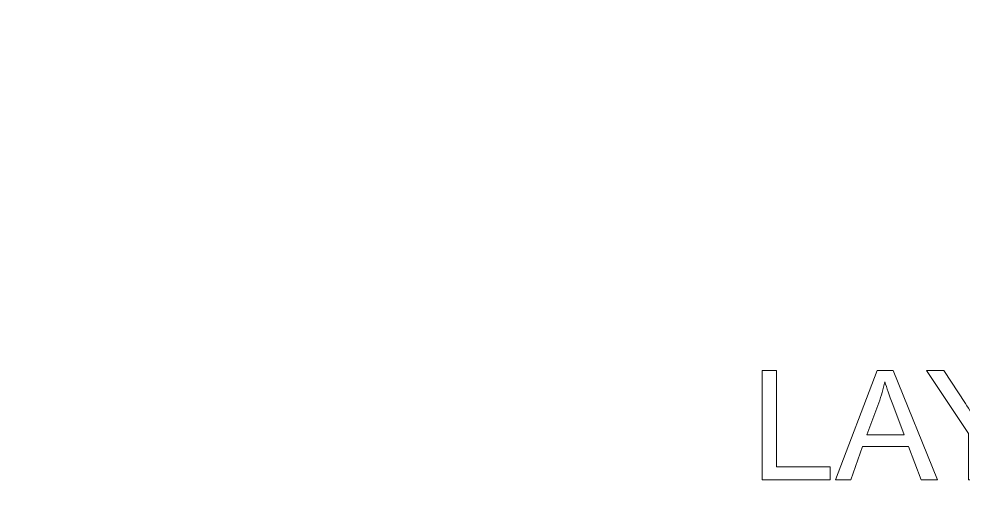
# Model space of a CAD drawing. Header units: millimetres. Extents: x -712 to 738, y -887 to 928.
# Drawn here: x 12 to 83.2, y -574.2 to -538.1 of the extents above; entities that cross this region are included whole.
import ezdxf

# ---------------------------------------------------------------- set-up
doc = ezdxf.new("R2010")
doc.units = ezdxf.units.MM
doc.header["$MEASUREMENT"] = 0
doc.layers.add('layer 1', color=7, linetype='Continuous')

msp = doc.modelspace()

# ---------------------------------------------------------------- linework, layer by layer
at = {"layer": 'layer 1', "lineweight": 9}
msp.add_open_spline([(-681.7377, -887.4186), (-681.7377, -887.4186), (706.7376, -887.4186), (706.7376, -887.4186), (706.7376, -887.4186), (723.657, -887.4186), (737.5, -873.5754), (737.5, -856.6561), (737.5, -856.6561), (737.5, -856.6561), (737.5, 556.8187), (737.5, 556.8187), (737.5, 556.8187), (737.5, 573.7381), (723.657, 587.5812), (706.7376, 587.5812), (706.7376, 587.5812), (706.7376, 587.5812), (-681.7377, 587.5812), (-681.7377, 587.5812), (-681.7377, 587.5812), (-698.657, 587.5812), (-712.5, 573.7381), (-712.5, 556.8187), (-712.5, 556.8187), (-712.5, 556.8187), (-712.5, -856.6561), (-712.5, -856.6561), (-712.5, -856.6561), (-712.5, -873.5754), (-698.657, -887.4186), (-681.7377, -887.4186)], degree=3, knots=[0, 0, 0, 0, 0.1111111, 0.1111111, 0.1111111, 0.1111111, 0.2222222, 0.2222222, 0.2222222, 0.2222222, 0.3333333, 0.3333333, 0.3333333, 0.3333333, 0.4444444, 0.4444444, 0.4444444, 0.4444444, 0.5555556, 0.5555556, 0.5555556, 0.5555556, 0.6666667, 0.6666667, 0.6666667, 0.6666667, 0.7777778, 0.7777778, 0.7777778, 0.7777778, 1, 1, 1, 1], dxfattribs=at)
at = {"layer": 'layer 1', "color": 250, "lineweight": 9}
for points, knots in [([(68.0316, -572.8398), (68.0316, -572.8398), (68.0316, -564.6083), (68.0316, -564.6083), (68.0316, -564.6083), (68.0316, -564.6083), (69.1238, -564.6083), (69.1238, -564.6083), (69.1238, -564.6083), (69.1238, -564.6083), (69.1238, -571.8741), (69.1238, -571.8741), (69.1238, -571.8741), (69.1238, -571.8741), (73.1706, -571.8741), (73.1706, -571.8741), (73.1706, -571.8741), (73.1706, -571.8741), (73.1706, -572.8398), (73.1706, -572.8398), (73.1706, -572.8398), (73.1706, -572.8398), (68.0316, -572.8398), (68.0316, -572.8398)], [0, 0, 0, 0, 0.1428571, 0.1428571, 0.1428571, 0.1428571, 0.2857143, 0.2857143, 0.2857143, 0.2857143, 0.4285714, 0.4285714, 0.4285714, 0.4285714, 0.5714286, 0.5714286, 0.5714286, 0.5714286, 0.7142857, 0.7142857, 0.7142857, 0.7142857, 1, 1, 1, 1]), ([(73.5692, -572.8398), (73.5692, -572.8398), (76.7269, -564.6083), (76.7269, -564.6083), (76.7269, -564.6083), (76.7269, -564.6083), (77.9244, -564.6083), (77.9244, -564.6083), (77.9244, -564.6083), (77.9244, -564.6083), (81.2756, -572.8398), (81.2756, -572.8398), (81.2756, -572.8398), (81.2756, -572.8398), (80.0359, -572.8398), (80.0359, -572.8398), (80.0359, -572.8398), (80.0359, -572.8398), (79.0836, -570.3451), (79.0836, -570.3451), (79.0836, -570.3451), (79.0836, -570.3451), (75.6174, -570.3451), (75.6174, -570.3451), (75.6174, -570.3451), (75.6174, -570.3451), (74.7246, -572.8398), (74.7246, -572.8398), (74.7246, -572.8398), (74.7246, -572.8398), (73.5692, -572.8398), (73.5692, -572.8398)], [0, 0, 0, 0, 0.1111111, 0.1111111, 0.1111111, 0.1111111, 0.2222222, 0.2222222, 0.2222222, 0.2222222, 0.3333333, 0.3333333, 0.3333333, 0.3333333, 0.4444444, 0.4444444, 0.4444444, 0.4444444, 0.5555556, 0.5555556, 0.5555556, 0.5555556, 0.6666667, 0.6666667, 0.6666667, 0.6666667, 0.7777778, 0.7777778, 0.7777778, 0.7777778, 1, 1, 1, 1]), ([(83.6075, -572.8398), (83.6075, -572.8398), (83.6075, -569.3525), (83.6075, -569.3525), (83.6075, -569.3525), (83.6075, -569.3525), (80.4345, -564.6083), (80.4345, -564.6083), (80.4345, -564.6083), (80.4345, -564.6083), (81.7451, -564.6083), (81.7451, -564.6083), (81.7451, -564.6083), (81.7451, -564.6083), (83.3718, -567.0992), (83.3718, -567.0992), (83.3718, -567.0992), (83.6746, -567.561), (83.9562, -568.0228), (84.213, -568.4845), (84.213, -568.4845), (84.464, -568.0534), (84.7687, -567.5706), (85.1231, -567.0341), (85.1231, -567.0341), (85.1231, -567.0341), (86.7173, -564.6083), (86.7173, -564.6083), (86.7173, -564.6083), (86.7173, -564.6083), (87.9877, -564.6083), (87.9877, -564.6083), (87.9877, -564.6083), (87.9877, -564.6083), (84.6997, -569.3525), (84.6997, -569.3525), (84.6997, -569.3525), (84.6997, -569.3525), (84.6997, -572.8398), (84.6997, -572.8398), (84.6997, -572.8398), (84.6997, -572.8398), (83.6075, -572.8398), (83.6075, -572.8398)], [0, 0, 0, 0, 0.0833333, 0.0833333, 0.0833333, 0.0833333, 0.1666667, 0.1666667, 0.1666667, 0.1666667, 0.25, 0.25, 0.25, 0.25, 0.3333333, 0.3333333, 0.3333333, 0.3333333, 0.4166667, 0.4166667, 0.4166667, 0.4166667, 0.5, 0.5, 0.5, 0.5, 0.5833333, 0.5833333, 0.5833333, 0.5833333, 0.6666667, 0.6666667, 0.6666667, 0.6666667, 0.75, 0.75, 0.75, 0.75, 0.8333333, 0.8333333, 0.8333333, 0.8333333, 1, 1, 1, 1]), ([(75.9374, -569.4598), (75.9374, -569.4598), (78.7426, -569.4598), (78.7426, -569.4598), (78.7426, -569.4598), (78.7426, -569.4598), (77.8842, -567.1778), (77.8842, -567.1778), (77.8842, -567.1778), (77.6255, -566.4842), (77.4301, -565.9112), (77.294, -565.459), (77.294, -565.459), (77.181, -565.9956), (77.0296, -566.5225), (76.8399, -567.0436), (76.8399, -567.0436), (76.8399, -567.0436), (75.9374, -569.4598), (75.9374, -569.4598)], [0, 0, 0, 0, 0.1666667, 0.1666667, 0.1666667, 0.1666667, 0.3333333, 0.3333333, 0.3333333, 0.3333333, 0.5, 0.5, 0.5, 0.5, 0.6666667, 0.6666667, 0.6666667, 0.6666667, 1, 1, 1, 1])]:
    msp.add_open_spline(points, degree=3, knots=knots, dxfattribs=at)

doc.saveas('drawing.dxf')
